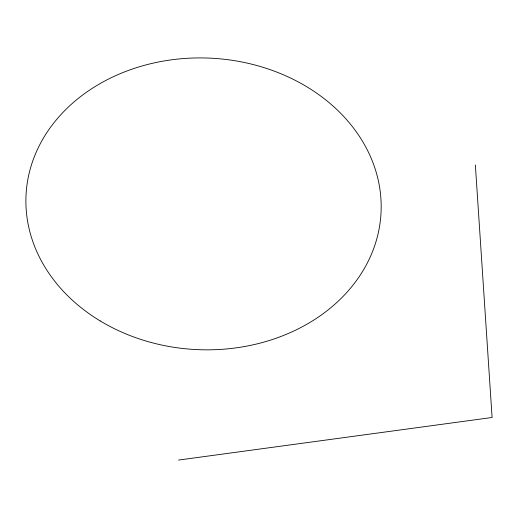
<?xml version="1.0" encoding="UTF-8"?>
<svg xmlns="http://www.w3.org/2000/svg" width="518" height="518" viewBox="0 0 518 518"><rect width="100%" height="100%" fill="white"/><g stroke="black" fill="none" stroke-linecap="round" stroke-linejoin="round"><path stroke-width="0.78" d="M178.548 460.068L492.1 417.482L475.356 164.951M100.168 320.914A177.713 145.875 2.8 0 0 380.335 220.933A177.713 145.875 2.8 0 0 130.102 69.826A177.713 145.875 2.8 0 0 100.168 320.914"/></g></svg>
